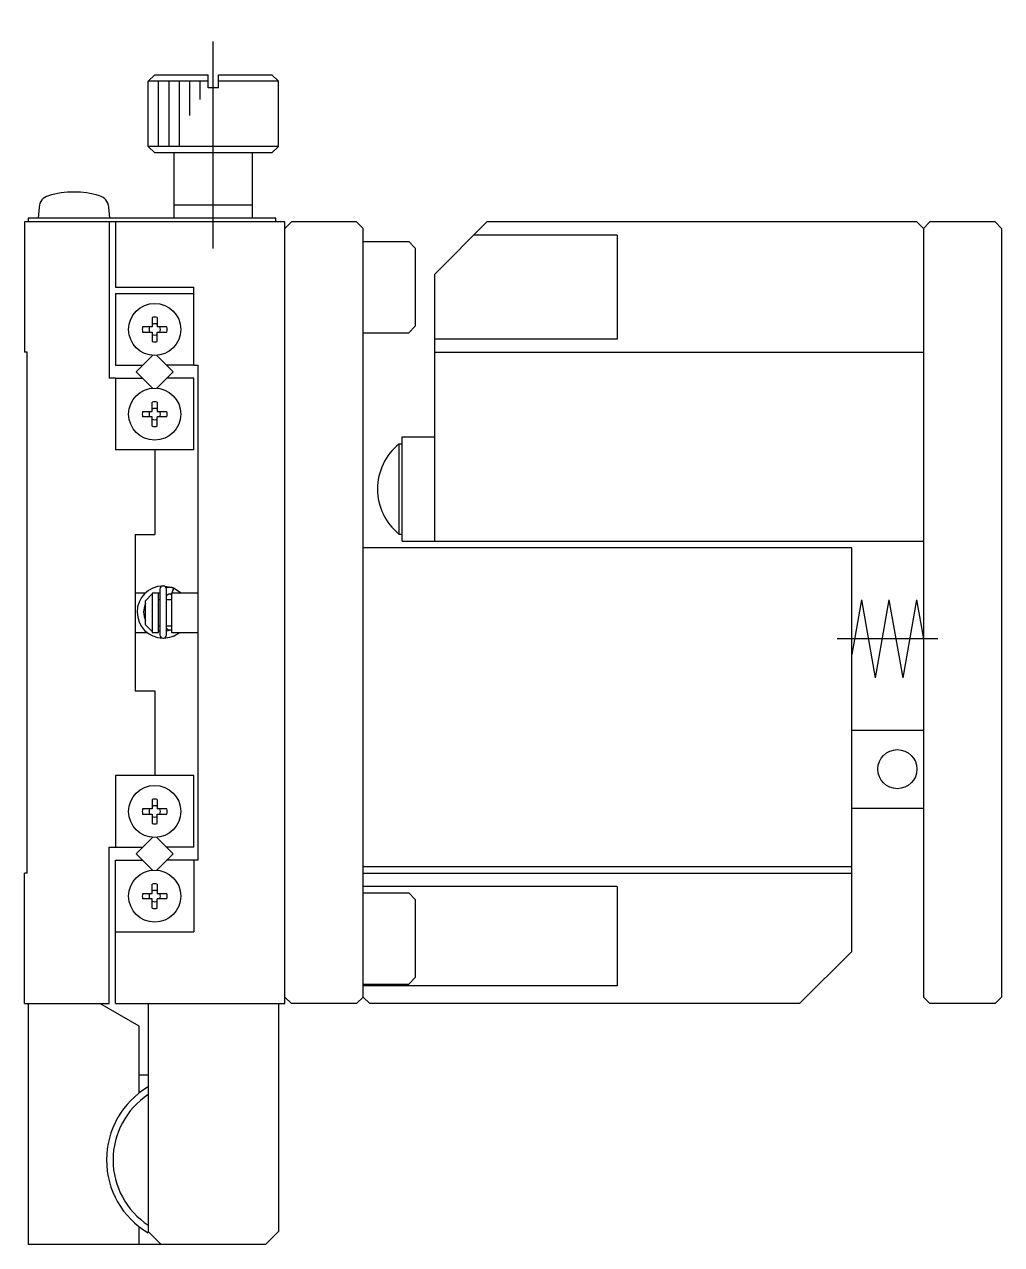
# Model space of a CAD drawing. Extents: x 0 to 321, y -8 to 297.
# Drawn here: x 0 to 75, y 112.5 to 206.2 of the extents above; entities that cross this region are included whole.
import ezdxf

# ---------------------------------------------------------------- set-up
doc = ezdxf.new("R2010")
doc.units = 0
doc.header["$LTSCALE"] = 0.5
doc.linetypes.add('CENTER', pattern=[50.8, 31.75, -6.35, 6.35, -6.35])
for name, color, linetype in [('MSM_CENTER', 1, 'CENTER'), ('MSM_CONTINUOUS', 7, 'CONTINUOUS'), ('MSM_NARROW', 5, 'CONTINUOUS')]:
    doc.layers.add(name, color=color, linetype=linetype)

msp = doc.modelspace()

# ---------------------------------------------------------------- linework, layer by layer
at = {"layer": 'MSM_CENTER'}
for p, q in [((14.5, 188.992), (14.5, 206.184)), ((70.119, 159.013), (62.381, 159.013))]:
    msp.add_line(p, q, dxfattribs=at)
at = {"layer": 'MSM_CONTINUOUS'}
for p, q in [((9.5, 201.816), (10, 202.316)), ((14.1, 201.816), (9.5, 201.816)), ((9.5, 196.816), (9.5, 201.816)), ((10, 202.316), (14.1, 202.316)), ((14.1, 201.316), (14.1, 202.316)), ((14.9, 202.316), (19, 202.316)), ((14.9, 201.316), (14.9, 202.316)), ((19.5, 201.816), (14.9, 201.816)), ((19, 202.316), (19.5, 201.816)), ((19.5, 196.816), (19.5, 201.816)), ((14.9, 201.316), (14.1, 201.316)), ((19.5, 196.816), (9.5, 196.816)), ((10, 196.316), (9.5, 196.816)), ((19.5, 196.816), (19, 196.316)), ((19, 196.316), (10, 196.316)), ((11.5, 191.316), (11.5, 196.316)), ((17.5, 191.316), (17.5, 196.316)), ((1.124, 192.163), (1.05, 191.316)), ((6.55, 191.316), (6.476, 192.163)), ((17.5, 192.316), (11.5, 192.316)), ((0.3, 191.316), (0.3, 191.016)), ((19.3, 191.316), (0.3, 191.316)), ((19.3, 191.016), (19.3, 191.316)), ((0, 191.016), (0, 181.016)), ((20, 191.016), (0, 191.016)), ((6.5, 191.016), (6.5, 179.016)), ((7, 191.016), (7, 186.016)), ((20, 131.016), (20, 191.016)), ((20, 190.516), (20.5, 191.016)), ((25.5, 191.016), (20.5, 191.016)), ((25.5, 191.016), (26, 190.516)), ((26, 131.516), (26, 190.516)), ((31.5, 187.016), (35.5, 191.016)), ((68.5, 191.016), (35.5, 191.016)), ((68.5, 191.016), (69, 190.516)), ((69.5, 191.016), (69, 190.516)), ((69, 190.516), (69, 131.516)), ((74.5, 191.016), (69.5, 191.016)), ((74.5, 191.016), (75, 190.516)), ((75, 190.516), (75, 131.516)), ((26, 189.516), (29.5, 189.516)), ((30, 189.016), (29.5, 189.516)), ((45.5, 190.013), (34.498, 190.013)), ((45.5, 190.013), (45.5, 182.013)), ((30, 189.016), (30, 183.016)), ((31.5, 166.513), (31.5, 187.016)), ((7, 186.016), (13, 186.016)), ((7, 185.516), (7, 180.016)), ((7, 185.516), (13, 185.516)), ((13, 180.016), (13, 186.016)), ((9.8, 183.694), (9.8, 182.966)), ((10.2, 183.694), (10.2, 182.966)), ((9.8, 182.966), (9.071, 182.966)), ((10.929, 182.966), (10.2, 182.966)), ((30, 183.016), (29.5, 182.516)), ((9.071, 182.566), (9.8, 182.566)), ((9.8, 182.566), (9.8, 181.837)), ((10.2, 182.566), (10.929, 182.566)), ((10.2, 181.837), (10.2, 182.566)), ((26, 182.516), (29.5, 182.516)), ((45.5, 182.013), (31.5, 182.013)), ((0.2, 181.016), (0, 181.016)), ((0.2, 141.016), (0.2, 181.016)), ((31.5, 181.013), (69, 181.013)), ((56.571, 181.016), (61, 181.016)), ((7, 180.016), (9.086, 180.016)), ((9.842, 180.772), (8.586, 179.516)), ((10.158, 180.772), (11.414, 179.516)), ((13, 180.016), (10.914, 180.016)), ((13, 180.016), (13.3, 180.016)), ((13.3, 180.016), (13.3, 142.016)), ((7, 179.016), (6.5, 179.016)), ((7, 179.016), (9.086, 179.016)), ((7, 179.016), (7, 173.516)), ((8.586, 179.516), (9.842, 178.26)), ((11.414, 179.516), (10.158, 178.26)), ((13, 179.016), (10.914, 179.016)), ((13, 173.516), (13, 179.016)), ((9.8, 176.466), (9.8, 177.194)), ((10.2, 177.194), (10.2, 176.466)), ((9.071, 176.466), (9.8, 176.466)), ((10.2, 176.466), (10.929, 176.466)), ((9.8, 176.066), (9.071, 176.066)), ((9.8, 175.337), (9.8, 176.066)), ((10.929, 176.066), (10.2, 176.066)), ((10.2, 175.337), (10.2, 176.066)), ((29, 174.513), (31.5, 174.513)), ((29, 166.513), (29, 174.513)), ((13, 173.516), (7, 173.516)), ((10, 173.516), (10, 167.016)), ((29, 173.963), (28.75, 173.963)), ((28.75, 173.963), (28.75, 167.063)), ((8.5, 167.016), (10, 167.016)), ((8.5, 167.016), (8.5, 155.016)), ((28.75, 167.063), (29, 167.063)), ((63.5, 166.013), (26, 166.013)), ((29, 166.513), (69, 166.513)), ((63.5, 135.016), (63.5, 166.013)), ((11.446, 162.907), (10.682, 163.071)), ((9.27, 162.516), (8.5, 162.516)), ((9.3, 161.932), (9.8, 162.461)), ((10.402, 162.516), (9.8, 162.516)), ((9.8, 162.516), (9.8, 159.516)), ((10.241, 162.516), (10.402, 162.553)), ((10.3, 159.516), (10.3, 162.516)), ((10.402, 162.823), (10.402, 159.323)), ((10.9, 162.928), (10.882, 162.922)), ((10.935, 162.94), (10.9, 162.928)), ((10.902, 159.323), (10.902, 162.823)), ((10.902, 162.221), (10.903, 162.232)), ((10.903, 162.232), (10.904, 162.245)), ((10.904, 162.245), (10.905, 162.257)), ((10.905, 162.257), (10.907, 162.269)), ((10.907, 162.269), (10.91, 162.281)), ((10.91, 162.281), (10.913, 162.293)), ((10.913, 162.293), (10.916, 162.304)), ((10.916, 162.304), (10.921, 162.316)), ((10.921, 162.316), (10.926, 162.327)), ((10.926, 162.327), (10.931, 162.338)), ((10.931, 162.338), (10.937, 162.349)), ((10.971, 162.949), (10.935, 162.94)), ((10.937, 162.349), (10.943, 162.359)), ((10.943, 162.359), (10.95, 162.369)), ((10.95, 162.369), (10.958, 162.379)), ((10.958, 162.379), (10.966, 162.388)), ((10.966, 162.388), (10.974, 162.397)), ((11.007, 162.957), (10.971, 162.949)), ((10.974, 162.397), (10.983, 162.406)), ((10.983, 162.406), (10.992, 162.414)), ((10.992, 162.414), (11.002, 162.422)), ((11.002, 162.422), (11.012, 162.429)), ((11.043, 162.964), (11.007, 162.957)), ((11.012, 162.429), (11.022, 162.436)), ((11.022, 162.436), (11.033, 162.442)), ((11.033, 162.442), (11.044, 162.447)), ((11.08, 162.968), (11.043, 162.964)), ((11.044, 162.447), (11.055, 162.452)), ((11.055, 162.452), (11.066, 162.457)), ((11.066, 162.457), (11.078, 162.461)), ((11.078, 162.461), (11.09, 162.464)), ((11.117, 162.97), (11.08, 162.968)), ((11.09, 162.464), (11.102, 162.467)), ((11.102, 162.467), (11.115, 162.469)), ((11.115, 162.469), (11.127, 162.47)), ((11.154, 162.971), (11.117, 162.97)), ((11.127, 162.47), (11.139, 162.471)), ((11.139, 162.471), (11.152, 162.471)), ((11.152, 162.471), (11.164, 162.47)), ((11.191, 162.97), (11.154, 162.971)), ((11.164, 162.47), (11.176, 162.469)), ((11.176, 162.469), (11.189, 162.468)), ((11.189, 162.468), (11.201, 162.465)), ((11.228, 162.967), (11.191, 162.97)), ((11.201, 162.465), (11.213, 162.462)), ((11.213, 162.462), (11.225, 162.458)), ((11.225, 162.458), (11.237, 162.454)), ((11.264, 162.962), (11.228, 162.967)), ((11.237, 162.454), (11.243, 162.451)), ((11.244, 162.452), (11.3, 162.427)), ((11.248, 162.452), (11.245, 162.451)), ((11.251, 162.454), (11.248, 162.452)), ((11.255, 162.457), (11.251, 162.454)), ((11.253, 162.449), (11.251, 162.453)), ((11.304, 162.513), (11.253, 162.449)), ((11.26, 162.462), (11.255, 162.457)), ((11.265, 162.468), (11.26, 162.462)), ((11.301, 162.955), (11.264, 162.962)), ((11.271, 162.476), (11.265, 162.468)), ((11.277, 162.485), (11.271, 162.476)), ((11.283, 162.495), (11.277, 162.485)), ((11.29, 162.506), (11.283, 162.495)), ((11.297, 162.518), (11.29, 162.506)), ((11.304, 162.531), (11.297, 162.518)), ((11.3, 162.516), (11.3, 159.516)), ((13.3, 162.516), (11.3, 162.516)), ((11.337, 162.947), (11.301, 162.955)), ((11.449, 162.906), (11.304, 162.513)), ((11.312, 162.545), (11.304, 162.531)), ((11.32, 162.56), (11.312, 162.545)), ((11.327, 162.576), (11.32, 162.56)), ((11.336, 162.592), (11.327, 162.576)), ((11.344, 162.609), (11.336, 162.592)), ((11.372, 162.936), (11.337, 162.947)), ((11.352, 162.627), (11.344, 162.609)), ((11.36, 162.644), (11.352, 162.627)), ((11.367, 162.662), (11.36, 162.644)), ((11.375, 162.68), (11.367, 162.662)), ((11.408, 162.924), (11.372, 162.936)), ((11.383, 162.698), (11.375, 162.68)), ((11.39, 162.716), (11.383, 162.698)), ((11.397, 162.734), (11.39, 162.716)), ((11.403, 162.752), (11.397, 162.734)), ((11.41, 162.769), (11.403, 162.752)), ((11.44, 162.911), (11.408, 162.924)), ((11.415, 162.785), (11.41, 162.769)), ((11.421, 162.801), (11.415, 162.785)), ((11.426, 162.816), (11.421, 162.801)), ((11.43, 162.83), (11.426, 162.816)), ((11.434, 162.843), (11.43, 162.83)), ((11.437, 162.856), (11.434, 162.843)), ((11.44, 162.867), (11.437, 162.856)), ((11.439, 162.911), (11.441, 162.911)), ((12.035, 162.516), (11.44, 162.91)), ((11.442, 162.877), (11.44, 162.867)), ((11.441, 162.911), (11.443, 162.908)), ((11.443, 162.886), (11.442, 162.877)), ((11.443, 162.908), (11.444, 162.905)), ((11.443, 162.906), (11.449, 162.906)), ((11.444, 162.894), (11.443, 162.886)), ((11.444, 162.905), (11.444, 162.9)), ((11.444, 162.9), (11.444, 162.894)), ((11.521, 162.873), (11.446, 162.907)), ((9.3, 160.099), (9.3, 161.932)), ((10.402, 162.016), (10.3, 162.016)), ((11.3, 162.016), (10.902, 162.016)), ((64.239, 162.013), (63.5, 157.821)), ((64.239, 162.013), (65.297, 156.013)), ((66.355, 162.013), (65.297, 156.013)), ((66.355, 162.013), (67.413, 156.013)), ((68.471, 162.013), (67.413, 156.013)), ((68.471, 162.013), (69, 159.013)), ((8.5, 159.516), (9.4, 159.516)), ((9.8, 159.57), (9.3, 160.099)), ((9.8, 159.516), (10.3, 159.516)), ((10.3, 160.016), (10.402, 160.016)), ((10.402, 159.593), (10.3, 159.614)), ((10.902, 160.016), (11.3, 160.016)), ((10.902, 159.92), (10.902, 159.925)), ((10.903, 159.907), (10.902, 159.92)), ((11.3, 159.719), (10.902, 159.593)), ((10.904, 159.895), (10.903, 159.907)), ((10.906, 159.883), (10.904, 159.895)), ((10.908, 159.871), (10.906, 159.883)), ((10.911, 159.859), (10.908, 159.871)), ((10.914, 159.847), (10.911, 159.859)), ((10.918, 159.836), (10.914, 159.847)), ((10.923, 159.825), (10.918, 159.836)), ((10.928, 159.813), (10.923, 159.825)), ((10.934, 159.802), (10.928, 159.813)), ((10.94, 159.792), (10.934, 159.802)), ((10.947, 159.782), (10.94, 159.792)), ((10.954, 159.772), (10.947, 159.782)), ((10.962, 159.762), (10.954, 159.772)), ((10.97, 159.753), (10.962, 159.762)), ((10.978, 159.744), (10.97, 159.753)), ((10.987, 159.735), (10.978, 159.744)), ((10.997, 159.728), (10.987, 159.735)), ((11.007, 159.72), (10.997, 159.728)), ((11.017, 159.713), (11.007, 159.72)), ((11.028, 159.707), (11.017, 159.713)), ((11.038, 159.701), (11.028, 159.707)), ((11.05, 159.695), (11.038, 159.701)), ((11.061, 159.691), (11.05, 159.695)), ((11.073, 159.687), (11.061, 159.691)), ((11.085, 159.683), (11.073, 159.687)), ((11.097, 159.68), (11.085, 159.683)), ((11.109, 159.678), (11.097, 159.68)), ((11.121, 159.676), (11.109, 159.678)), ((11.134, 159.675), (11.121, 159.676)), ((11.146, 159.674), (11.134, 159.675)), ((11.159, 159.675), (11.146, 159.674)), ((11.171, 159.676), (11.159, 159.675)), ((11.183, 159.677), (11.171, 159.676)), ((11.196, 159.679), (11.183, 159.677)), ((11.208, 159.682), (11.196, 159.679)), ((11.22, 159.685), (11.208, 159.682)), ((11.231, 159.689), (11.22, 159.685)), ((11.243, 159.694), (11.231, 159.689)), ((11.245, 159.694), (11.241, 159.693)), ((11.3, 159.516), (13.3, 159.516)), ((11.377, 159.21), (11.44, 159.234)), ((11.436, 159.235), (11.439, 159.234)), ((11.439, 159.234), (11.438, 159.235)), ((11.44, 159.234), (11.439, 159.234)), ((8.5, 155.016), (10, 155.016)), ((10, 155.016), (10, 148.516)), ((63.5, 152.013), (69, 152.013)), ((7, 148.516), (7, 143.016)), ((13, 148.516), (7, 148.516)), ((13, 143.016), (13, 148.516)), ((9.8, 146.694), (9.8, 145.966)), ((10.2, 146.694), (10.2, 145.966)), ((9.8, 145.966), (9.071, 145.966)), ((9.071, 145.566), (9.8, 145.566)), ((9.8, 145.566), (9.8, 144.837)), ((10.929, 145.966), (10.2, 145.966)), ((10.2, 145.566), (10.929, 145.566)), ((10.2, 144.837), (10.2, 145.566)), ((63.5, 146.013), (69, 146.013)), ((8.586, 142.516), (9.842, 143.772)), ((11.414, 142.516), (10.158, 143.772)), ((6.5, 143.016), (9.086, 143.016)), ((6.5, 131.016), (6.5, 143.016)), ((9.842, 141.26), (8.586, 142.516)), ((10.158, 141.26), (11.414, 142.516)), ((13, 143.016), (10.914, 143.016)), ((7, 142.016), (9.086, 142.016)), ((7, 131.016), (7, 142.016)), ((13.3, 142.016), (10.914, 142.016)), ((13, 142.016), (13, 136.516)), ((63.5, 141.511), (26, 141.511)), ((0, 131.016), (0, 141.016)), ((0.2, 141.016), (0, 141.016)), ((63.5, 141.013), (26, 141.013)), ((9.8, 139.466), (9.8, 140.194)), ((10.2, 140.194), (10.2, 139.466)), ((45.5, 140.013), (26, 140.013)), ((45.5, 140.013), (45.5, 132.38)), ((9.071, 139.466), (9.8, 139.466)), ((9.8, 139.066), (9.071, 139.066)), ((9.8, 138.337), (9.8, 139.066)), ((10.2, 139.466), (10.929, 139.466)), ((10.929, 139.066), (10.2, 139.066)), ((10.2, 138.337), (10.2, 139.066)), ((26, 139.516), (29.5, 139.516)), ((30, 139.016), (29.5, 139.516)), ((30, 139.016), (30, 133.016)), ((7, 136.516), (13, 136.516)), ((63.5, 135.016), (59.5, 131.016)), ((30, 133.016), (29.5, 132.516)), ((26, 132.516), (29.5, 132.516)), ((45.5, 132.38), (26, 132.38)), ((20.5, 131.016), (20, 131.516)), ((25.5, 131.016), (26, 131.516)), ((26.5, 131.016), (26, 131.516)), ((69, 131.516), (69.5, 131.016)), ((74.5, 131.016), (75, 131.516)), ((0, 131.016), (6.5, 131.016)), ((0.3, 131.016), (0.3, 112.516)), ((8.8, 129.284), (5.8, 131.016)), ((7, 131.016), (20, 131.016)), ((9.5, 131.016), (9.5, 113.516)), ((19.5, 131.016), (19.5, 113.516)), ((25.5, 131.016), (20.5, 131.016)), ((59.5, 131.016), (26.5, 131.016)), ((74.5, 131.016), (69.5, 131.016)), ((8.8, 124.139), (8.8, 129.284)), ((9.5, 125.516), (8.8, 125.516)), ((8.8, 112.516), (8.8, 113.892)), ((10.5, 112.516), (9.5, 113.516)), ((19.5, 113.516), (18.5, 112.516)), ((18.5, 112.516), (0.3, 112.516))]:
    msp.add_line(p, q, dxfattribs=at)
for centre, radius in [((10, 182.766), 2), ((10, 176.266), 2), ((67, 149.013), 1.5), ((10, 145.766), 2), ((10, 139.266), 2)]:
    msp.add_circle(centre, radius, dxfattribs=at)
for centre, radius, start, end in [((2.12, 192.076), 1, 106.25703, 175), ((3.8, 186.316), 7, 73.74297, 106.25703), ((5.48, 192.076), 1, 5, 73.74297), ((10, 182.766), 0.95, 77.8468, 102.1532), ((10, 182.766), 0.95, 167.8468, 192.1532), ((10, 182.766), 0.435, 152.63352, 207.36648), ((10, 182.766), 0.435, 62.63352, 117.36648), ((10, 182.766), 0.435, 332.63352, 27.36648), ((10, 182.766), 0.95, 347.8468, 12.1532), ((10, 182.766), 0.435, 242.63352, 297.36648), ((10, 182.766), 0.95, 257.8468, 282.1532), ((10, 176.266), 0.95, 77.8468, 102.1532), ((10, 176.266), 0.95, 167.8468, 192.1532), ((10, 176.266), 0.435, 152.63352, 207.36648), ((10, 176.266), 0.435, 62.63352, 117.36648), ((10, 176.266), 0.435, 332.63352, 27.36648), ((10, 176.266), 0.95, 347.8468, 12.1532), ((10, 176.266), 0.435, 242.63352, 297.36648), ((10, 176.266), 0.95, 257.8468, 282.1532), ((31.532, 170.513), 4.432, 128.88007, 231.11993), ((10.652, 161.073), 1.999, 90.84934, 269.20168), ((10.652, 162.823), 0.25, 0, 180), ((10.653, 161.073), 1.501, 154.31047, 205.69476), ((10.652, 159.323), 0.25, 180, 0), ((10.65, 161.079), 2.005, 270.94296, 308.75848), ((10, 145.766), 0.95, 77.8468, 102.1532), ((10, 145.766), 0.435, 62.63352, 117.36648), ((10, 145.766), 0.95, 167.8468, 192.1532), ((10, 145.766), 0.435, 152.63352, 207.36648), ((10, 145.766), 0.435, 242.63352, 297.36648), ((10, 145.766), 0.435, 332.63352, 27.36648), ((10, 145.766), 0.95, 347.8468, 12.1532), ((10, 145.766), 0.95, 257.8468, 282.1532), ((10, 139.266), 0.95, 77.8468, 102.1532), ((10, 139.266), 0.435, 62.63352, 117.36648), ((10, 139.266), 0.95, 167.8468, 192.1532), ((10, 139.266), 0.435, 152.63352, 207.36648), ((10, 139.266), 0.435, 242.63352, 297.36648), ((10, 139.266), 0.435, 332.63352, 27.36648), ((10, 139.266), 0.95, 347.8468, 12.1532), ((10, 139.266), 0.95, 257.8468, 282.1532), ((12.8, 119.016), 6.5, 120.51023, 239.48977), ((12.8, 119.016), 6, 123.367, 236.633)]:
    msp.add_arc(centre, radius, start, end, dxfattribs=at)
at = {"layer": 'MSM_NARROW'}
for p, q in [((10.3, 196.816), (10.3, 201.816)), ((11.1, 196.816), (11.1, 201.816)), ((11.9, 196.816), (11.9, 201.816)), ((12.7, 199.187), (12.7, 201.816)), ((13.5, 200.415), (13.5, 201.816))]:
    msp.add_line(p, q, dxfattribs=at)

doc.saveas('drawing.dxf')
